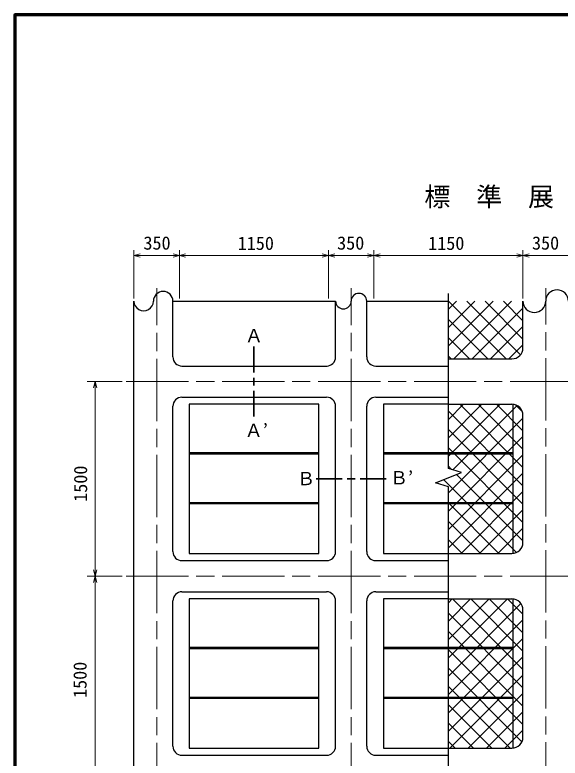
# Model space of a CAD drawing. Units: millimetres, scale not verified. Extents: x 400 to 16400, y 400 to 11650.
# Drawn here: x 400 to 4605, y 5752 to 11480 of the extents above; entities that cross this region are included whole.
import ezdxf
from ezdxf.enums import TextEntityAlignment as Align

# ---------------------------------------------------------------- set-up
doc = ezdxf.new("R2010")
doc.units = ezdxf.units.MM
doc.header["$LTSCALE"] = 40
doc.linetypes.add('CHAIN', pattern=[18.5, 12, -1.5, 3.5, -1.5])
for name, color, linetype, lineweight in [('C-BMK', 2, 'CHAIN', 13), ('C-STR', 6, 'Continuous', 25), ('C-STR-DIM', 1, 'Continuous', 13), ('C-TTL', 2, 'Continuous', 70)]:
    doc.layers.add(name, color=color, linetype=linetype, lineweight=lineweight)
doc.layers.add('C-BMK-TXT', color=3, linetype='Continuous')
doc.layers.add('C-TTL-TXT', color=7, linetype='Continuous')
doc.styles.add('ＭＳ ゴシック', font='')
doc.styles.get('ＭＳ ゴシック').set_extended_font_data('MS Gothic')

msp = doc.modelspace()

# ---------------------------------------------------------------- linework, layer by layer
at = {"layer": 'C-BMK'}
for p, q in [((1493.7, 3908.95), (1493.7, 9373.95)), ((2993.7, 3908.95), (2993.7, 9373.95)), ((4493.7, 3913.95), (4493.7, 9373.95)), ((1258.7, 8653.95), (5248.7, 8653.95)), ((1258.7, 7153.95), (5248.7, 7153.95))]:
    msp.add_line(p, q, dxfattribs=at)
at = {"layer": 'C-BMK', "color": 3, "linetype": 'Continuous', "lineweight": 35}
for p, q in [((2243.7, 8923.95), (2243.7, 8723.95)), ((2243.7, 8683.95), (2243.7, 8623.95)), ((2243.7, 8383.95), (2243.7, 8583.95)), ((2723.7, 7903.95), (2923.7, 7903.95)), ((2963.7, 7903.95), (3023.7, 7903.95)), ((3263.7, 7903.95), (3063.7, 7903.95))]:
    msp.add_line(p, q, dxfattribs=at)
at = {"layer": 'C-STR', "color": 7}
for p, q in [((3743.7, 7983.95), (3743.7, 9333.95)), ((1318.7, 3978.95), (1318.7, 9273.95)), ((1618.7, 8843.95), (1618.7, 9273.95)), ((1618.7, 9273.95), (2873.7, 9273.95)), ((2873.7, 8843.95), (2873.7, 9273.95)), ((3113.7, 8843.95), (3113.7, 9273.95)), ((3113.7, 9273.95), (3743.7, 9273.95)), ((4318.7, 8913.95), (4318.7, 9273.95)), ((3743.7, 8828.95), (4233.7, 8828.95)), ((1688.7, 8773.95), (2808.7, 8773.95)), ((3183.7, 8773.95), (3743.7, 8773.95)), ((1688.7, 8533.95), (2803.7, 8533.95)), ((3183.7, 8533.95), (3743.7, 8533.95)), ((3743.7, 8478.95), (4233.7, 8478.95)), ((1618.7, 7343.95), (1618.7, 8463.95)), ((2873.7, 7343.95), (2873.7, 8463.95)), ((3113.7, 7343.95), (3113.7, 8463.95)), ((4318.7, 7413.95), (4318.7, 8393.95)), ((3843.7, 7953.95), (3743.7, 7983.95)), ((3643.7, 7873.95), (3843.7, 7953.95)), ((3743.7, 7843.95), (3643.7, 7873.95)), ((3743.7, 4983.95), (3743.7, 7843.95)), ((3743.7, 7328.95), (4233.7, 7328.95)), ((1688.7, 7273.95), (2803.7, 7273.95)), ((3183.7, 7273.95), (3743.7, 7273.95)), ((1688.7, 7033.95), (2803.7, 7033.95)), ((3183.7, 7033.95), (3743.7, 7033.95)), ((1618.7, 5843.95), (1618.7, 6963.95)), ((2873.7, 5843.95), (2873.7, 6963.95)), ((3113.7, 5843.95), (3113.7, 6963.95)), ((3743.7, 6978.95), (4233.7, 6978.95)), ((4318.7, 5913.95), (4318.7, 6893.95)), ((3743.7, 5828.95), (4233.7, 5828.95)), ((1688.7, 5773.95), (2803.7, 5773.95)), ((3183.7, 5773.95), (3743.7, 5773.95))]:
    msp.add_line(p, q, dxfattribs=at)
at = {"layer": 'C-STR', "color": 1}
for p, q in [((3743.7, 9211.54), (3806.11, 9273.95)), ((4188.7, 8828.95), (3743.7, 9273.95)), ((3743.7, 9070.12), (3947.53, 9273.95)), ((4088.95, 9273.95), (3743.7, 8928.7)), ((4230.37, 9273.95), (3785.37, 8828.95)), ((3885.12, 9273.95), (4299.24, 8859.83)), ((4026.54, 9273.95), (4318.7, 8981.8)), ((4167.96, 9273.95), (4318.7, 9123.22)), ((4318.7, 9220.86), (3926.79, 8828.95)), ((3743.7, 9132.53), (4047.28, 8828.95)), ((4318.7, 9079.44), (4068.21, 8828.95)), ((3905.86, 8828.95), (3743.7, 8991.11)), ((4209.64, 8828.95), (4318.7, 8938.02)), ((3743.7, 8849.69), (3764.43, 8828.95)), ((3743.7, 8221.59), (4001.06, 8478.95)), ((4142.48, 8478.95), (3743.7, 8080.17)), ((3859.64, 8478.95), (3743.7, 8363.02)), ((4318.7, 7991.85), (3831.59, 8478.95)), ((4318.7, 8133.27), (3973.01, 8478.95)), ((4318.7, 8274.69), (4114.43, 8478.95)), ((4318.7, 7850.43), (3743.7, 8425.43)), ((3778.47, 7973.52), (4273.83, 8468.88)), ((4314.51, 8420.3), (4260.04, 8474.77)), ((4318.7, 8372.33), (3743.7, 7797.33)), ((3743.7, 8284), (4318.7, 7709)), ((3743.7, 7655.91), (4318.7, 8230.91)), ((4318.7, 7567.58), (3743.7, 8142.58)), ((4318.7, 8089.49), (3743.7, 7514.49)), ((3743.7, 8001.16), (3768.28, 7976.58)), ((3743.7, 7373.07), (4318.7, 7948.07)), ((3805.99, 7938.87), (4318.7, 7426.16)), ((4267.48, 7335.96), (3704.97, 7898.46)), ((4318.7, 7806.65), (3841.01, 7328.95)), ((3743.7, 7718.32), (4133.06, 7328.95)), ((4318.7, 7665.22), (3982.43, 7328.95)), ((3991.64, 7328.95), (3743.7, 7576.9)), ((4123.85, 7328.95), (4318.7, 7523.8)), ((3743.7, 7435.48), (3850.22, 7328.95)), ((3773.85, 6978.95), (3743.7, 6948.8)), ((3743.7, 6807.38), (3915.27, 6978.95)), ((4056.69, 6978.95), (3743.7, 6665.96)), ((3743.7, 6524.54), (4198.11, 6978.95)), ((4303.31, 6942.73), (3743.7, 6383.12)), ((4318.7, 6436.21), (3775.96, 6978.95)), ((3917.38, 6978.95), (4318.7, 6577.63)), ((4058.8, 6978.95), (4318.7, 6719.05)), ((4200.22, 6978.95), (4318.7, 6860.48)), ((4318.7, 6294.79), (3743.7, 6869.79)), ((3743.7, 6241.7), (4318.7, 6816.7)), ((4318.7, 6153.37), (3743.7, 6728.37)), ((4318.7, 6675.27), (3743.7, 6100.27)), ((3743.7, 6586.95), (4318.7, 6011.95)), ((4318.7, 6533.85), (3743.7, 5958.85)), ((3743.7, 6445.53), (4310.88, 5878.34)), ((3755.22, 5828.95), (4318.7, 6392.43)), ((3743.7, 6304.11), (4218.85, 5828.95)), ((3896.64, 5828.95), (4318.7, 6251.01)), ((4077.43, 5828.95), (3743.7, 6162.68)), ((4318.7, 6109.59), (4038.06, 5828.95)), ((3743.7, 6021.26), (3936.01, 5828.95)), ((4318.7, 5968.17), (4179.48, 5828.95)), ((3794.59, 5828.95), (3743.7, 5879.84))]:
    msp.add_line(p, q, dxfattribs=at)
at = {"layer": 'C-STR'}
for p, q in [((2743.7, 8478.95), (1743.7, 8478.95)), ((1743.7, 8478.95), (1743.7, 7328.95)), ((2743.7, 7328.95), (2743.7, 8478.95)), ((3743.7, 8478.95), (3243.7, 8478.95)), ((3243.7, 8478.95), (3243.7, 7328.95)), ((4243.7, 7328.95), (4243.7, 8478.95)), ((2743.7, 8104.25), (1743.7, 8104.25)), ((2743.7, 8095.55), (1743.7, 8095.55)), ((1795.5, 8104.25), (1786.8, 8095.55)), ((1843.37, 8095.55), (1852.07, 8104.25)), ((1908.64, 8104.25), (1899.94, 8095.55)), ((1956.51, 8095.55), (1965.21, 8104.25)), ((2021.77, 8104.25), (2013.07, 8095.55)), ((2069.64, 8095.55), (2078.34, 8104.25)), ((2134.91, 8104.25), (2126.21, 8095.55)), ((2182.78, 8095.55), (2191.48, 8104.25)), ((2248.05, 8104.25), (2239.35, 8095.55)), ((2295.92, 8095.55), (2304.62, 8104.25)), ((2361.18, 8104.25), (2352.48, 8095.55)), ((2409.05, 8095.55), (2417.75, 8104.25)), ((2474.32, 8104.25), (2465.62, 8095.55)), ((2522.19, 8095.55), (2530.89, 8104.25)), ((2587.46, 8104.25), (2578.76, 8095.55)), ((2635.33, 8095.55), (2644.03, 8104.25)), ((2700.6, 8104.25), (2691.9, 8095.55)), ((4243.7, 8104.25), (3243.7, 8104.25)), ((4243.7, 8095.55), (3243.7, 8095.55)), ((3295.5, 8104.25), (3286.8, 8095.55)), ((3343.37, 8095.55), (3352.07, 8104.25)), ((3408.64, 8104.25), (3399.94, 8095.55)), ((3456.51, 8095.55), (3465.21, 8104.25)), ((3521.77, 8104.25), (3513.07, 8095.55)), ((3569.64, 8095.55), (3578.34, 8104.25)), ((3634.91, 8104.25), (3626.21, 8095.55)), ((3682.78, 8095.55), (3691.48, 8104.25)), ((3743.7, 8099.9), (3739.35, 8095.55)), ((1743.7, 7720.95), (2743.7, 7720.95)), ((2743.7, 7712.25), (1743.7, 7712.25)), ((1786.8, 7712.25), (1795.5, 7720.95)), ((1852.07, 7720.95), (1843.37, 7712.25)), ((1899.94, 7712.25), (1908.64, 7720.95)), ((1965.21, 7720.95), (1956.51, 7712.25)), ((2013.07, 7712.25), (2021.77, 7720.95)), ((2078.34, 7720.95), (2069.64, 7712.25)), ((2126.21, 7712.25), (2134.91, 7720.95)), ((2191.48, 7720.95), (2182.78, 7712.25)), ((2239.35, 7712.25), (2248.05, 7720.95)), ((2304.62, 7720.95), (2295.92, 7712.25)), ((2352.48, 7712.25), (2361.18, 7720.95)), ((2417.75, 7720.95), (2409.05, 7712.25)), ((2465.62, 7712.25), (2474.32, 7720.95)), ((2530.89, 7720.95), (2522.19, 7712.25)), ((2578.76, 7712.25), (2587.46, 7720.95)), ((2644.03, 7720.95), (2635.33, 7712.25)), ((2691.9, 7712.25), (2700.6, 7720.95)), ((3243.7, 7720.95), (4243.7, 7720.95)), ((4243.7, 7712.25), (3243.7, 7712.25)), ((3286.8, 7712.25), (3295.5, 7720.95)), ((3352.07, 7720.95), (3343.37, 7712.25)), ((3399.94, 7712.25), (3408.64, 7720.95)), ((3465.21, 7720.95), (3456.51, 7712.25)), ((3513.07, 7712.25), (3521.77, 7720.95)), ((3578.34, 7720.95), (3569.64, 7712.25)), ((3626.21, 7712.25), (3634.91, 7720.95)), ((3691.48, 7720.95), (3682.78, 7712.25)), ((3739.35, 7712.25), (3743.7, 7716.6)), ((1743.7, 7328.95), (2743.7, 7328.95)), ((3243.7, 7328.95), (3743.7, 7328.95)), ((2743.7, 6978.95), (1743.7, 6978.95)), ((1743.7, 6978.95), (1743.7, 5828.95)), ((2743.7, 5828.95), (2743.7, 6978.95)), ((3743.7, 6978.95), (3243.7, 6978.95)), ((3243.7, 6978.95), (3243.7, 5828.95)), ((4243.7, 5828.95), (4243.7, 6978.95)), ((2743.7, 6604.25), (1743.7, 6604.25)), ((2743.7, 6595.55), (1743.7, 6595.55)), ((1795.5, 6604.25), (1786.8, 6595.55)), ((1843.37, 6595.55), (1852.07, 6604.25)), ((1908.64, 6604.25), (1899.94, 6595.55)), ((1956.51, 6595.55), (1965.21, 6604.25)), ((2021.77, 6604.25), (2013.07, 6595.55)), ((2069.64, 6595.55), (2078.34, 6604.25)), ((2134.91, 6604.25), (2126.21, 6595.55)), ((2182.78, 6595.55), (2191.48, 6604.25)), ((2248.05, 6604.25), (2239.35, 6595.55)), ((2295.92, 6595.55), (2304.62, 6604.25)), ((2361.18, 6604.25), (2352.48, 6595.55)), ((2409.05, 6595.55), (2417.75, 6604.25)), ((2474.32, 6604.25), (2465.62, 6595.55)), ((2522.19, 6595.55), (2530.89, 6604.25)), ((2587.46, 6604.25), (2578.76, 6595.55)), ((2635.33, 6595.55), (2644.03, 6604.25)), ((2700.6, 6604.25), (2691.9, 6595.55)), ((4243.7, 6604.25), (3243.7, 6604.25)), ((4243.7, 6595.55), (3243.7, 6595.55)), ((3295.5, 6604.25), (3286.8, 6595.55)), ((3343.37, 6595.55), (3352.07, 6604.25)), ((3408.64, 6604.25), (3399.94, 6595.55)), ((3456.51, 6595.55), (3465.21, 6604.25)), ((3521.77, 6604.25), (3513.07, 6595.55)), ((3569.64, 6595.55), (3578.34, 6604.25)), ((3634.91, 6604.25), (3626.21, 6595.55)), ((3682.78, 6595.55), (3691.48, 6604.25)), ((3743.7, 6599.9), (3739.35, 6595.55)), ((1743.7, 6220.95), (2743.7, 6220.95)), ((2743.7, 6212.25), (1743.7, 6212.25)), ((1786.8, 6212.25), (1795.5, 6220.95)), ((1852.07, 6220.95), (1843.37, 6212.25)), ((1899.94, 6212.25), (1908.64, 6220.95)), ((1965.21, 6220.95), (1956.51, 6212.25)), ((2013.07, 6212.25), (2021.77, 6220.95)), ((2078.34, 6220.95), (2069.64, 6212.25)), ((2126.21, 6212.25), (2134.91, 6220.95)), ((2191.48, 6220.95), (2182.78, 6212.25)), ((2239.35, 6212.25), (2248.05, 6220.95)), ((2304.62, 6220.95), (2295.92, 6212.25)), ((2352.48, 6212.25), (2361.18, 6220.95)), ((2417.75, 6220.95), (2409.05, 6212.25)), ((2465.62, 6212.25), (2474.32, 6220.95)), ((2530.89, 6220.95), (2522.19, 6212.25)), ((2578.76, 6212.25), (2587.46, 6220.95)), ((2644.03, 6220.95), (2635.33, 6212.25)), ((2691.9, 6212.25), (2700.6, 6220.95)), ((3243.7, 6220.95), (4243.7, 6220.95)), ((4243.7, 6212.25), (3243.7, 6212.25)), ((3286.8, 6212.25), (3295.5, 6220.95)), ((3352.07, 6220.95), (3343.37, 6212.25)), ((3399.94, 6212.25), (3408.64, 6220.95)), ((3465.21, 6220.95), (3456.51, 6212.25)), ((3513.07, 6212.25), (3521.77, 6220.95)), ((3578.34, 6220.95), (3569.64, 6212.25)), ((3626.21, 6212.25), (3634.91, 6220.95)), ((3691.48, 6220.95), (3682.78, 6212.25)), ((3739.35, 6212.25), (3743.7, 6216.6)), ((1743.7, 5828.95), (2743.7, 5828.95)), ((3243.7, 5828.95), (3743.7, 5828.95))]:
    msp.add_line(p, q, dxfattribs=at)
at = {"layer": 'C-STR', "color": 7}
for centre, radius, start, end in [((1543.7, 9273.95), 75, 0, 180), ((4581.2, 9273.95), 87.5, 359.99992, 179.99992), ((3053.7, 9273.95), 60, 0, 180), ((1393.7, 9273.95), 75, 180.00007, 0.00007), ((2933.7, 9273.95), 60, 180, 0), ((4406.2, 9273.95), 87.5, 180.00003, 0.00003), ((4233.7, 8913.95), 85, 270, 0), ((1688.7, 8843.95), 70, 180, 270), ((2803.7, 8843.95), 70, 270, 0), ((3183.7, 8843.95), 70, 180, 270), ((1688.7, 8463.95), 70, 90, 180), ((2803.7, 8463.95), 70, 0, 90), ((3183.7, 8463.95), 70, 90, 180), ((4233.7, 8393.95), 85, 0, 90), ((4233.7, 7413.95), 85, 270, 0), ((1688.7, 7343.95), 70, 180, 270), ((2803.7, 7343.95), 70, 270.00007, 0.00007), ((3183.7, 7343.95), 70, 180, 270), ((1688.7, 6963.95), 70, 90, 180), ((2803.7, 6963.95), 70, 0, 90), ((3183.7, 6963.95), 70, 90, 180), ((4233.7, 6893.95), 85, 0, 90), ((4233.7, 5913.95), 85, 270, 0), ((1688.7, 5843.95), 70, 180, 270), ((2803.7, 5843.95), 70, 270.00005, 0.00005), ((3183.7, 5843.95), 70, 180, 270)]:
    msp.add_arc(centre, radius, start, end, dxfattribs=at)
at = {"layer": 'C-STR-DIM'}
for p, q in [((1318.7, 9293.95), (1318.7, 9665.95)), ((1318.7, 9625.95), (1366.99, 9638.89)), ((1318.7, 9625.95), (1668.7, 9625.95)), ((1318.7, 9625.95), (1366.99, 9613.01)), ((1668.7, 9625.95), (1620.4, 9638.89)), ((1668.7, 9625.95), (1620.4, 9613.01)), ((1668.7, 9293.95), (1668.7, 9665.95)), ((1668.7, 9625.95), (1716.99, 9638.89)), ((1668.7, 9625.95), (2818.7, 9625.95)), ((1668.7, 9625.95), (1716.99, 9613.01)), ((2818.7, 9625.95), (2770.4, 9638.89)), ((2818.7, 9625.95), (2770.4, 9613.01)), ((2818.7, 9293.95), (2818.7, 9665.95)), ((2818.7, 9625.95), (2866.99, 9638.89)), ((2818.7, 9625.95), (3168.7, 9625.95)), ((2818.7, 9625.95), (2866.99, 9613.01)), ((3168.7, 9625.95), (3120.4, 9638.89)), ((3168.7, 9625.95), (3120.4, 9613.01)), ((3168.7, 9293.95), (3168.7, 9665.95)), ((3168.7, 9625.95), (3216.99, 9638.89)), ((3168.7, 9625.95), (4318.7, 9625.95)), ((3168.7, 9625.95), (3216.99, 9613.01)), ((4318.7, 9625.95), (4270.4, 9638.89)), ((4318.7, 9625.95), (4270.4, 9613.01)), ((4318.7, 9293.95), (4318.7, 9665.95)), ((4318.7, 9625.95), (4366.99, 9638.89)), ((4318.7, 9625.95), (4668.7, 9625.95)), ((4318.7, 9625.95), (4366.99, 9613.01)), ((1228.7, 8653.95), (958.7, 8653.95)), ((1018.7, 8653.95), (1005.76, 8605.66)), ((1018.7, 7153.95), (1018.7, 8653.95)), ((1018.7, 7153.95), (1018.7, 8653.95)), ((1018.7, 7153.95), (1018.7, 8653.95)), ((1018.7, 8653.95), (1031.64, 8605.66)), ((1018.7, 7153.95), (1005.76, 7202.25)), ((1018.7, 7153.95), (1031.64, 7202.25)), ((1228.7, 7153.95), (958.7, 7153.95)), ((1018.7, 7153.95), (1005.76, 7105.66)), ((1018.7, 5653.95), (1018.7, 7153.95)), ((1018.7, 5653.95), (1018.7, 7153.95)), ((1018.7, 5653.95), (1018.7, 7153.95)), ((1018.7, 7153.95), (1031.64, 7105.66))]:
    msp.add_line(p, q, dxfattribs=at)
at = {"layer": 'C-TTL'}
msp.add_lwpolyline([(400, 400), (16400, 400), (16400, 11480), (400, 11480)], close=True, dxfattribs=at)

# ---------------------------------------------------------------- texts
at = {"layer": 'C-BMK-TXT', "style": 'ＭＳ ゴシック'}
for s, p in [('Ａ', (2174.05, 8926.84)), ('Ａ’', (2172.05, 8195.84)), ('Ｂ’', (3292.19, 7830.76)), ('Ｂ', (2575.63, 7824.74))]:
    msp.add_text(s, height=102.6, dxfattribs=at).set_placement(p, align=Align.BOTTOM_LEFT)
at = {"layer": 'C-STR-DIM', "color": 7, "style": 'ＭＳ ゴシック'}
for s, p in [('350', (1391.63, 9639.95)), ('1150', (2118.7, 9637.95)), ('350', (2885.45, 9639.95)), ('1150', (3587.48, 9637.95)), ('350', (4388.32, 9639.95))]:
    msp.add_text(s, height=102.6, dxfattribs=at).set_placement(p, align=Align.BOTTOM_LEFT)
for p in [(988.38, 7727.43), (984.38, 6215.91)]:
    msp.add_text('1500', height=102.6, rotation=90, dxfattribs=at).set_placement(p, align=Align.BOTTOM_LEFT)
at = {"layer": 'C-TTL-TXT', "style": 'ＭＳ ゴシック'}
msp.add_text('標\u3000準\u3000展\u3000開\u3000図', height=146.6, dxfattribs=at).set_placement((3557.86, 9960.85), align=Align.BOTTOM_LEFT)

doc.saveas('drawing.dxf')
